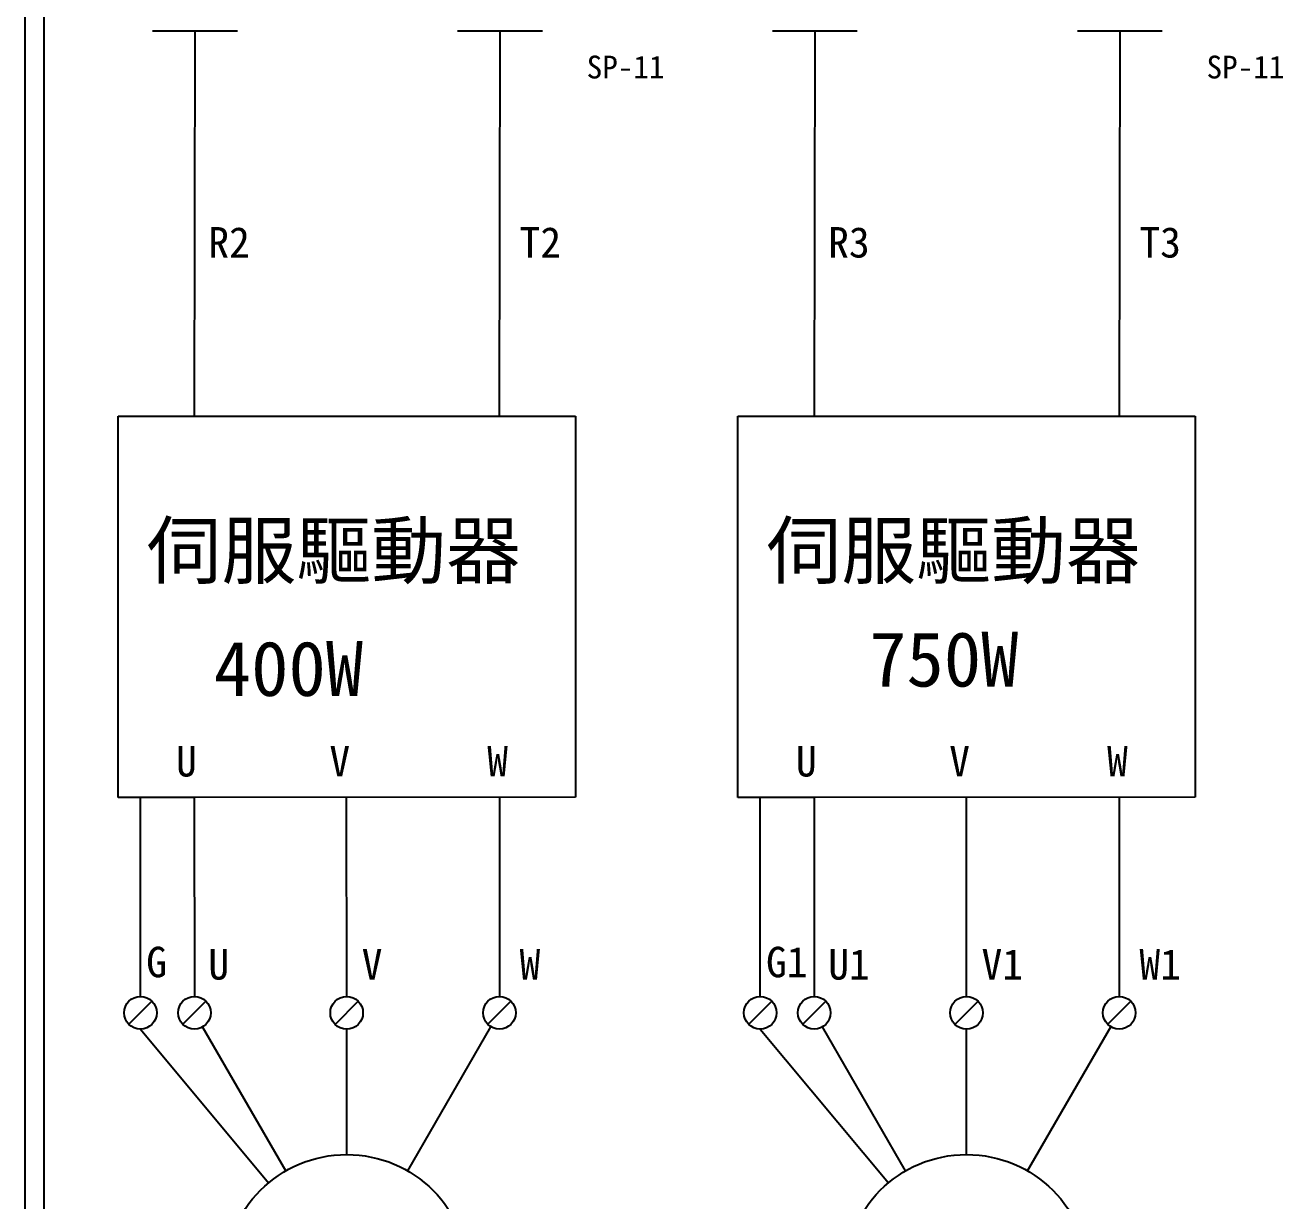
# Model space of a CAD drawing. Extents: x -24 to 263, y 255 to 459.
# Drawn here: x -23.6 to 58.9, y 296.4 to 373.6 of the extents above; entities that cross this region are included whole.
import ezdxf

# ---------------------------------------------------------------- set-up
doc = ezdxf.new("R2010")
doc.units = 0
doc.layers.get('0').update_dxf_attribs({"linetype": 'CONTINUOUS'})
doc.layers.add('圖框層', color=7, linetype='CONTINUOUS')
doc.layers.add('標尺寸層', color=3, linetype='CONTINUOUS')
doc.styles.add('STSL', font='kaiu.ttf')

msp = doc.modelspace()

# ---------------------------------------------------------------- linework, layer by layer
at = {"color": 0}
for p, q in [((7.51, 322.909), (7.514, 309.84)), ((48.154, 322.909), (48.158, 309.84)), ((-15.269, 309.527), (-16.784, 308.012)), ((-11.729, 309.527), (-13.243, 308.012)), ((-1.743, 309.523), (-3.258, 308.009)), ((8.271, 309.527), (6.757, 308.012)), ((25.375, 309.527), (23.861, 308.012)), ((28.916, 309.527), (27.401, 308.012)), ((38.901, 309.523), (37.387, 308.009)), ((48.916, 309.527), (47.401, 308.012)), ((-6.497, 298.397), (-11.951, 307.842)), ((1.503, 298.397), (6.961, 307.852)), ((34.147, 298.397), (28.694, 307.842)), ((42.147, 298.397), (47.606, 307.852))]:
    msp.add_line(p, q, dxfattribs=at)
for centre, radius in [((-16.026, 308.769), 1.071), ((-12.486, 308.769), 1.071), ((-2.501, 308.766), 1.071), ((7.514, 308.769), 1.071), ((24.618, 308.769), 1.071), ((28.158, 308.769), 1.071), ((38.144, 308.766), 1.071), ((48.158, 308.769), 1.071), ((-2.497, 291.469), 8), ((38.147, 291.469), 8)]:
    msp.add_circle(centre, radius, dxfattribs=at)
at = {"layer": '圖框層', "color": 0}
for p, q in [((-23.584, 255.48), (-23.584, 459.449)), ((-22.334, 256.73), (-22.334, 458.199))]:
    msp.add_line(p, q, dxfattribs=at)
at = {"layer": '標尺寸層', "color": 0}
for p, q in [((-15.232, 373.181), (-9.665, 373.181)), ((-12.448, 373.181), (-12.498, 347.904)), ((4.768, 373.181), (10.335, 373.181)), ((7.552, 373.181), (7.503, 347.91)), ((25.412, 373.181), (30.98, 373.181)), ((28.196, 373.181), (28.147, 347.904)), ((45.412, 373.181), (50.98, 373.181)), ((48.196, 373.181), (48.147, 347.91)), ((-17.492, 347.902), (7.499, 347.91)), ((-17.492, 322.902), (-17.492, 347.902)), ((7.499, 347.91), (12.499, 347.91)), ((12.499, 347.91), (12.499, 322.91)), ((23.152, 347.902), (48.144, 347.91)), ((23.152, 322.902), (23.152, 347.902)), ((48.144, 347.91), (53.144, 347.91)), ((53.144, 347.91), (53.144, 322.91)), ((-12.492, 322.902), (-17.492, 322.902)), ((-16.026, 309.84), (-16.026, 322.902)), ((12.499, 322.91), (-12.492, 322.902)), ((-12.49, 322.902), (-12.486, 309.84)), ((-2.501, 309.837), (-2.505, 322.905)), ((28.152, 322.902), (23.152, 322.902)), ((24.618, 309.84), (24.618, 322.902)), ((53.144, 322.91), (28.152, 322.902)), ((28.154, 322.902), (28.158, 309.84)), ((38.144, 309.837), (38.139, 322.905)), ((-16.026, 307.698), (-7.62, 297.614)), ((-2.497, 299.469), (-2.5, 307.695)), ((24.618, 307.698), (33.025, 297.614)), ((38.147, 299.469), (38.144, 307.695))]:
    msp.add_line(p, q, dxfattribs=at)

# ---------------------------------------------------------------- texts
at = {"layer": '圖框層', "color": 0, "style": 'STSL'}
for s, height, p in [('SP-11', 1.5, (13.239, 370.056)), ('SP-11', 1.5, (53.883, 370.056)), ('R2', 2, (-11.572, 358.308)), ('T2', 2, (8.837, 358.308)), ('R3', 2, (29.073, 358.308)), ('T3', 2, (49.481, 358.308)), ('伺服驅動器', 3.6, (-15.618, 337.294)), ('伺服驅動器', 3.6, (25.026, 337.294)), ('   750W', 3.6, (24.411, 330.167)), ('  400W', 3.6, (-16.111, 329.552)), ('U', 2, (-13.691, 324.271)), ('V', 2, (-3.635, 324.271)), ('W', 2, (6.717, 324.271)), ('U', 2, (26.953, 324.271)), ('V', 2, (37.01, 324.271)), ('W', 2, (47.362, 324.271)), ('G', 2, (-15.646, 311.101)), ('U', 2, (-11.572, 310.948)), ('V', 2, (-1.515, 310.948)), ('W', 2, (8.837, 310.948)), ('G1', 2, (24.999, 311.101)), ('U1', 2, (29.073, 310.948)), ('V1', 2, (39.129, 310.948)), ('W1', 2, (49.481, 310.948))]:
    msp.add_text(s, height=height, dxfattribs=at).set_placement(p)

doc.saveas('drawing.dxf')
